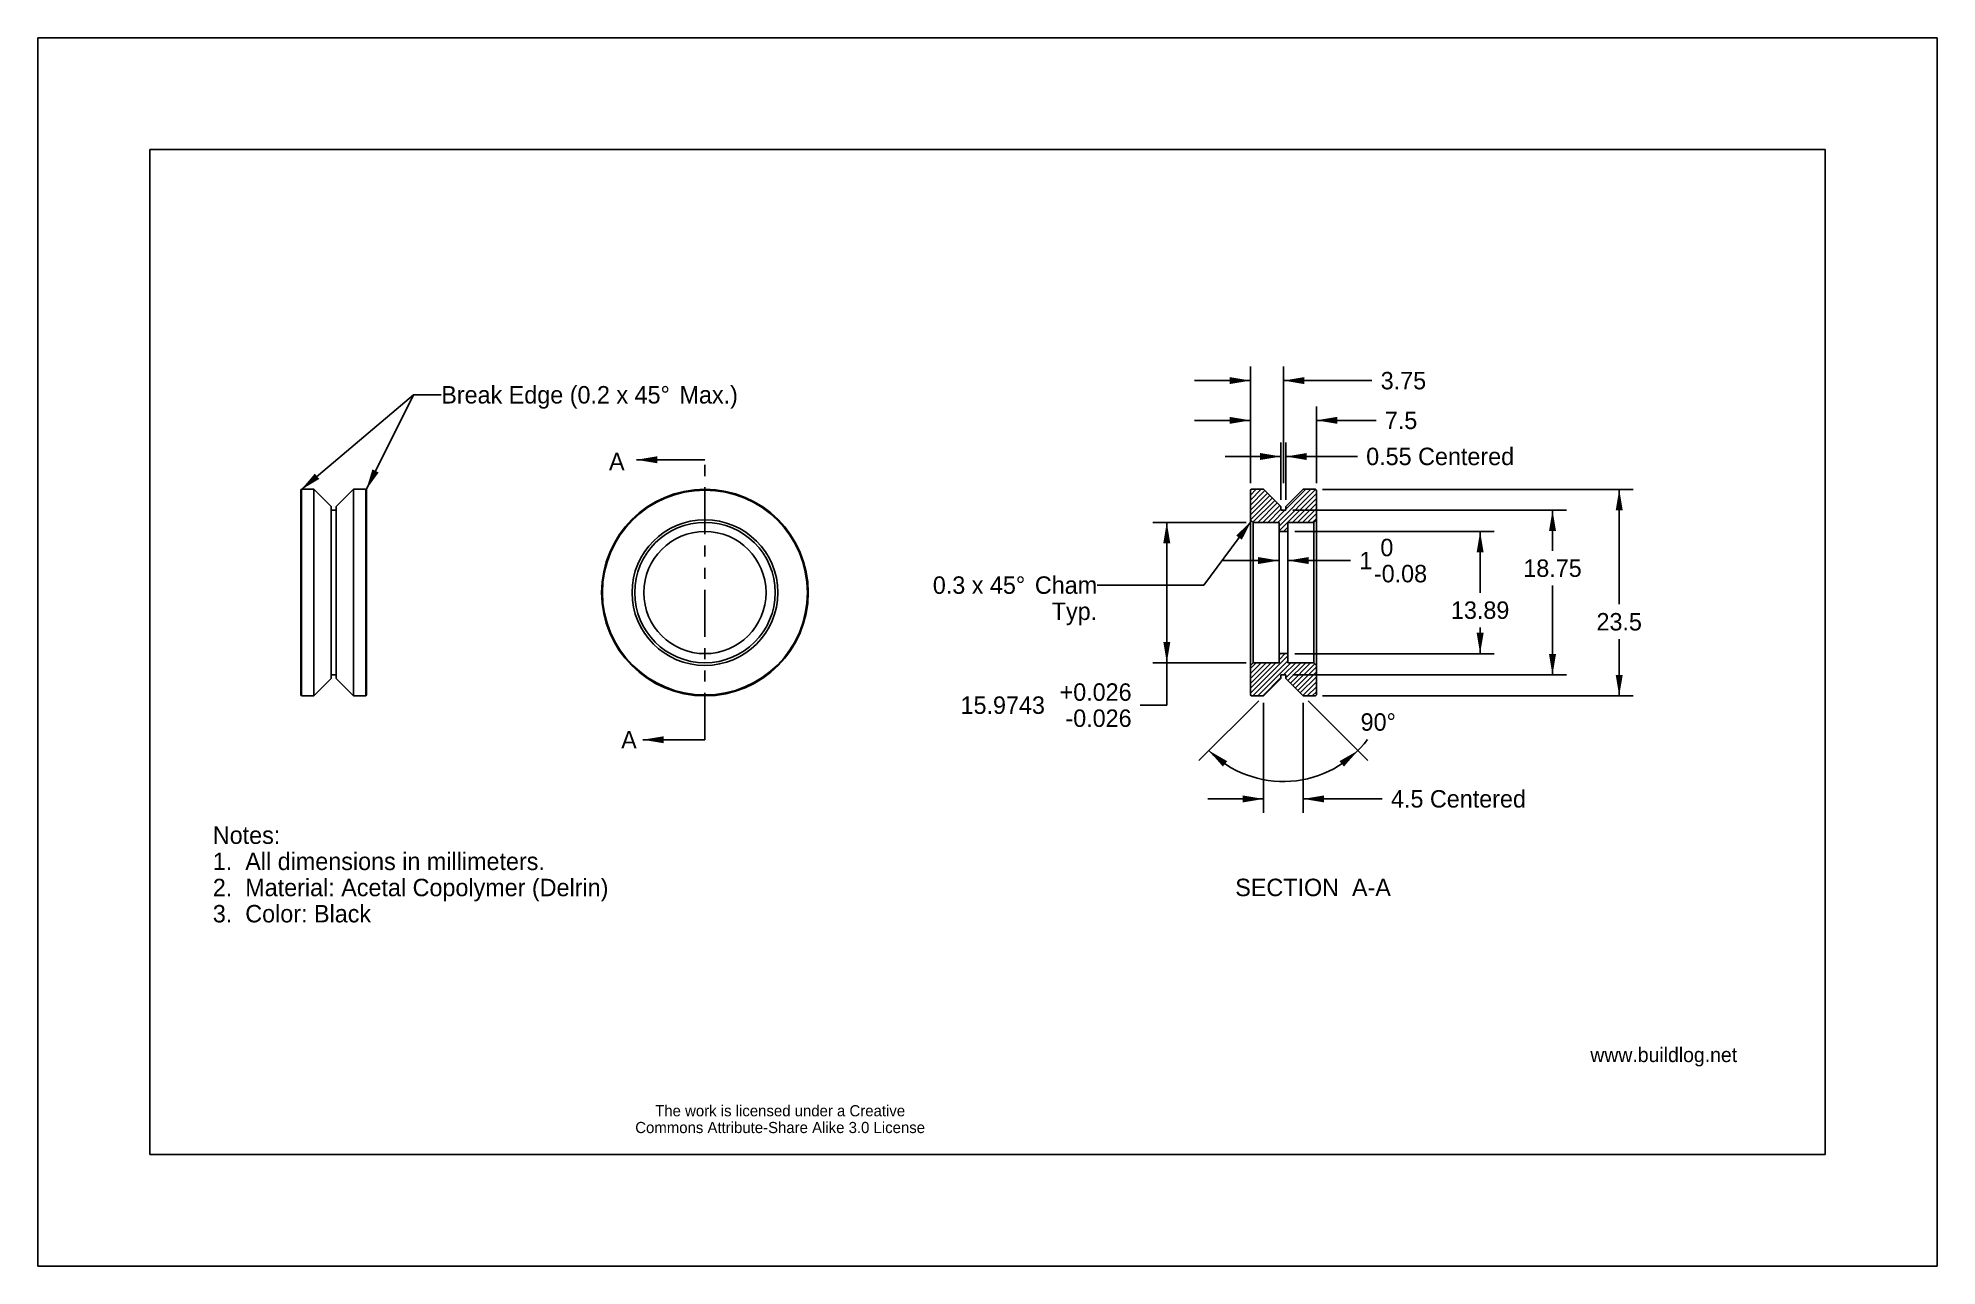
# Model space of a CAD drawing. Header units: inches. Extents: x 0 to 17, y 0 to 11.
import ezdxf
from ezdxf.enums import TextEntityAlignment as Align

# ---------------------------------------------------------------- set-up
doc = ezdxf.new("R2010")
doc.units = ezdxf.units.IN
doc.header["$LTSCALE"] = 0.935
doc.header["$MEASUREMENT"] = 0
doc.linetypes.add('PHANTOM', pattern=[0.8, 0.45, -0.05, 0.1, -0.05, 0.1, -0.05])
doc.layers.get('0').update_dxf_attribs({"linetype": 'CONTINUOUS'})
doc.layers.add('BALLOONS', color=7, linetype='CONTINUOUS')
doc.layers.add('DEFAULT_3', color=7, linetype='PHANTOM')
doc.styles.get("Standard").update_dxf_attribs({"font": 'veramono.ttf'})
doc.styles.add('TEXTSTYLE_2', font='veramono.ttf')
doc.dimstyles.new('DIMSTYLE_1', dxfattribs={"dimtxt": 0.15625, "dimasz": 0.1875, "dimexe": 0.18, "dimexo": 0.0625, "dimgap": 0.09, "dimtad": 0, "dimtih": 1, "dimtoh": 1, "dimdec": 3, "dimlfac": 0.5, "dimzin": 4, "dimdsep": 46, "dimtxsty": 'STANDARD', "dimblk": '_FILLED', "dimblk1": '_FILLED', "dimblk2": '_FILLED', "dimcen": 0.09, "dimadec": 0, "dimazin": 0, "dimtol": 1, "dimtm": 0.08, "dimtfac": 1, "dimtdec": 3, "dimtofl": 0, "dimtmove": 0, "dimatfit": 3, "dimldrblk": '_FILLED', "dimfxl": 1, "dimtolj": 1, "dimtzin": 4, "dimarcsym": 0})
doc.dimstyles.new('DIMSTYLE_2', dxfattribs={"dimtxt": 0.15625, "dimasz": 0.1875, "dimexe": 0.18, "dimexo": 0.0625, "dimgap": 0.09, "dimtad": 0, "dimtih": 1, "dimtoh": 1, "dimdec": 4, "dimlfac": 0.5, "dimzin": 4, "dimdsep": 46, "dimtxsty": 'STANDARD', "dimblk": '_FILLED', "dimblk1": '_FILLED', "dimblk2": '_FILLED', "dimcen": 0.09, "dimadec": 0, "dimazin": 0, "dimtol": 1, "dimtp": 0.026, "dimtm": 0.026, "dimtfac": 1, "dimtdec": 4, "dimtofl": 0, "dimtmove": 0, "dimatfit": 3, "dimldrblk": '_FILLED', "dimfxl": 1, "dimtolj": 1, "dimtzin": 4, "dimarcsym": 0})
doc.dimstyles.new('DIMSTYLE_3', dxfattribs={"dimtxt": 0.15625, "dimasz": 0.1875, "dimexe": 0.18, "dimexo": 0.0625, "dimgap": 0.09, "dimtad": 0, "dimtih": 1, "dimtoh": 1, "dimlfac": 0.5, "dimzin": 4, "dimdsep": 46, "dimtxsty": 'STANDARD', "dimblk": '_FILLED', "dimblk1": '_FILLED', "dimblk2": '_FILLED', "dimcen": 0.09, "dimadec": 0, "dimazin": 0, "dimtp": 0.001, "dimtm": 0.001, "dimtfac": 1, "dimtofl": 0, "dimtmove": 0, "dimatfit": 3, "dimldrblk": '_FILLED', "dimfxl": 1, "dimtolj": 1, "dimtzin": 4, "dimarcsym": 0})
doc.dimstyles.new('DIMSTYLE_4', dxfattribs={"dimtxt": 0.15625, "dimasz": 0.1875, "dimexe": 0.18, "dimexo": 0.0625, "dimgap": 0.09, "dimtad": 0, "dimtih": 1, "dimtoh": 1, "dimdec": 3, "dimlfac": 0.5, "dimzin": 4, "dimdsep": 46, "dimtxsty": 'STANDARD', "dimblk": '_FILLED', "dimblk1": '_FILLED', "dimblk2": '_FILLED', "dimcen": 0.09, "dimadec": 0, "dimazin": 0, "dimtp": 0.001, "dimtm": 0.001, "dimtfac": 1, "dimtdec": 3, "dimtofl": 0, "dimtmove": 0, "dimatfit": 3, "dimldrblk": '_FILLED', "dimfxl": 1, "dimtolj": 1, "dimtzin": 4, "dimarcsym": 0})
doc.dimstyles.new('DIMSTYLE_5', dxfattribs={"dimtxt": 0.15625, "dimasz": 0.1875, "dimexe": 0.18, "dimexo": 0.0625, "dimgap": 0.09, "dimtad": 0, "dimtih": 1, "dimtoh": 1, "dimdec": 4, "dimlfac": 0.5, "dimzin": 4, "dimdsep": 46, "dimtxsty": 'STANDARD', "dimblk": '_FILLED', "dimblk1": '_FILLED', "dimblk2": '_FILLED', "dimcen": 0.09, "dimadec": 0, "dimazin": 0, "dimtp": 0.001, "dimtm": 0.001, "dimtfac": 1, "dimtdec": 4, "dimtofl": 0, "dimtmove": 0, "dimatfit": 3, "dimldrblk": '_FILLED', "dimfxl": 1, "dimtolj": 1, "dimtzin": 4, "dimarcsym": 0})
doc.dimstyles.new('DIMSTYLE_6', dxfattribs={"dimtxt": 0.15625, "dimasz": 0.1875, "dimexe": 0.18, "dimexo": 0.0625, "dimgap": 0.09, "dimtad": 0, "dimtih": 1, "dimtoh": 1, "dimdec": 1, "dimlfac": 0.5, "dimzin": 4, "dimdsep": 46, "dimtxsty": 'STANDARD', "dimblk": '_FILLED', "dimblk1": '_FILLED', "dimblk2": '_FILLED', "dimcen": 0.09, "dimadec": 0, "dimazin": 0, "dimtp": 0.5, "dimtm": 0.5, "dimtfac": 1, "dimtdec": 1, "dimtofl": 0, "dimtmove": 0, "dimatfit": 3, "dimldrblk": '_FILLED', "dimfxl": 1, "dimtolj": 1, "dimtzin": 4, "dimarcsym": 0})
doc.dimstyles.get("Standard").update_dxf_attribs({"dimtxt": 0.15625, "dimasz": 0.1875, "dimexe": 0.18, "dimexo": 0.0625, "dimgap": 0.09, "dimtad": 0, "dimtih": 1, "dimtoh": 1, "dimdec": 3, "dimzin": 4, "dimdsep": 46, "dimtxsty": 'STANDARD', "dimblk": '_FILLED', "dimblk1": '_FILLED', "dimblk2": '_FILLED', "dimcen": 0.09, "dimadec": 0, "dimazin": 0, "dimtol": 1, "dimtp": 0.001, "dimtm": 0.001, "dimtfac": 1, "dimtdec": 3, "dimtofl": 0, "dimtmove": 0, "dimatfit": 3, "dimldrblk": '_FILLED', "dimfxl": 1, "dimtolj": 1, "dimtzin": 4, "dimarcsym": 0})

# ---------------------------------------------------------------- blocks, each defined once
blk = doc.blocks.new('_FILLED')
at = {"color": 0, "linetype": 'BYBLOCK'}
blk.add_solid([(0, 0), (-1, 0.167), (-1, -0.167)], dxfattribs=at)
blk = doc.blocks.new('*D0')
at = {"color": 2, "linetype": 'CONTINUOUS'}
for p, q in [((11.11, 6.517), (11.11, 6.194)), ((11.188, 6.517), (11.188, 6.194)), ((11.11, 6.319), (10.61, 6.319)), ((11.188, 6.319), (11.751, 6.319))]:
    blk.add_line(p, q, dxfattribs=at)
at = {"color": 2, "linetype": 'CONTINUOUS', "xscale": 0.1875, "yscale": 0.1875, "zscale": 0.1875}
blk.add_blockref('_FILLED', (11.11, 6.319), dxfattribs=at)
at = {"color": 2, "linetype": 'CONTINUOUS', "xscale": 0.1875, "yscale": 0.1875, "zscale": 0.1875, "rotation": 180}
blk.add_blockref('_FILLED', (11.188, 6.319), dxfattribs=at)
at = {"color": 2, "linetype": 'CONTINUOUS'}
for s, height, p in [(' 0', 0.1562, (11.959, 6.358)), ('1', 0.156, (11.829, 6.241)), ('-0.08', 0.1562, (11.959, 6.124))]:
    blk.add_text(s, height=height, dxfattribs=at).set_placement(p)
blk = doc.blocks.new('*D1')
at = {"color": 2, "linetype": 'CONTINUOUS'}
for p, q in [((10.815, 6.661), (9.98, 6.661)), ((10.105, 6.661), (10.105, 6.032)), ((10.105, 5.403), (10.105, 6.032)), ((10.105, 6.032), (10.105, 5.024)), ((10.815, 5.403), (9.98, 5.403)), ((10.105, 5.024), (9.868, 5.024))]:
    blk.add_line(p, q, dxfattribs=at)
at = {"color": 2, "linetype": 'CONTINUOUS', "xscale": 0.1875, "yscale": 0.1875, "zscale": 0.1875}
for p, rotation in [((10.105, 6.661), 90), ((10.105, 5.403), 270)]:
    blk.add_blockref('_FILLED', p, dxfattribs=dict(at, rotation=rotation))
at = {"color": 2, "linetype": 'CONTINUOUS'}
for s, p in [('15.9743', (9.014, 4.946)), ('+0.026', (9.79, 5.063)), ('-0.026', (9.79, 4.829))]:
    blk.add_text(s, height=0.1562, dxfattribs=at).set_placement(p, align=Align.RIGHT)
blk = doc.blocks.new('*D2')
at = {"color": 2, "linetype": 'CONTINUOUS'}
for p, q in [((11.251, 6.579), (13.035, 6.579)), ((12.91, 6.579), (12.91, 6.031)), ((12.91, 5.485), (12.91, 5.719)), ((11.251, 5.485), (13.035, 5.485))]:
    blk.add_line(p, q, dxfattribs=at)
at = {"color": 2, "linetype": 'CONTINUOUS', "xscale": 0.1875, "yscale": 0.1875, "zscale": 0.1875}
for p, rotation in [((12.91, 6.579), 90), ((12.91, 5.485), 270)]:
    blk.add_blockref('_FILLED', p, dxfattribs=dict(at, rotation=rotation))
at = {"color": 2, "linetype": 'CONTINUOUS', "insert": (12.91, 5.953), "char_height": 0.1562, "width": 0.64675, "attachment_point": 2, "line_spacing_factor": 0.9}
blk.add_mtext('13.89', dxfattribs=at)
blk = doc.blocks.new('*D3')
at = {"color": 2, "linetype": 'CONTINUOUS'}
for p, q in [((11.499, 6.957), (14.28, 6.957)), ((14.155, 6.957), (14.155, 5.927)), ((14.155, 5.107), (14.155, 5.614)), ((11.499, 5.107), (14.28, 5.107))]:
    blk.add_line(p, q, dxfattribs=at)
at = {"color": 2, "linetype": 'CONTINUOUS', "xscale": 0.1875, "yscale": 0.1875, "zscale": 0.1875}
for p, rotation in [((14.155, 6.957), 90), ((14.155, 5.107), 270)]:
    blk.add_blockref('_FILLED', p, dxfattribs=dict(at, rotation=rotation))
at = {"color": 2, "linetype": 'CONTINUOUS', "insert": (14.155, 5.849), "char_height": 0.1562, "width": 0.5174, "attachment_point": 2, "line_spacing_factor": 0.9}
blk.add_mtext('23.5', dxfattribs=at)
blk = doc.blocks.new('*D4')
at = {"color": 2, "linetype": 'CONTINUOUS'}
for p, q in [((11.127, 6.864), (11.127, 7.376)), ((11.171, 6.864), (11.171, 7.376)), ((11.127, 7.251), (10.627, 7.251)), ((11.171, 7.251), (11.812, 7.251))]:
    blk.add_line(p, q, dxfattribs=at)
at = {"color": 2, "linetype": 'CONTINUOUS', "xscale": 0.1875, "yscale": 0.1875, "zscale": 0.1875}
blk.add_blockref('_FILLED', (11.127, 7.251), dxfattribs=at)
at = {"color": 2, "linetype": 'CONTINUOUS', "xscale": 0.1875, "yscale": 0.1875, "zscale": 0.1875, "rotation": 180}
blk.add_blockref('_FILLED', (11.171, 7.251), dxfattribs=at)
at = {"color": 2, "linetype": 'CONTINUOUS', "insert": (11.89, 7.33), "char_height": 0.15625, "width": 1.68155, "attachment_point": 1, "line_spacing_factor": 0.9}
blk.add_mtext('0.55 Centered', dxfattribs=at)
blk = doc.blocks.new('*D5')
at = {"color": 2, "linetype": 'CONTINUOUS'}
for p, q in [((10.854, 7.012), (10.854, 7.7)), ((11.444, 7.012), (11.444, 7.7)), ((10.854, 7.575), (10.354, 7.575)), ((11.444, 7.575), (11.979, 7.575))]:
    blk.add_line(p, q, dxfattribs=at)
at = {"color": 2, "linetype": 'CONTINUOUS', "xscale": 0.1875, "yscale": 0.1875, "zscale": 0.1875}
blk.add_blockref('_FILLED', (10.854, 7.575), dxfattribs=at)
at = {"color": 2, "linetype": 'CONTINUOUS', "xscale": 0.1875, "yscale": 0.1875, "zscale": 0.1875, "rotation": 180}
blk.add_blockref('_FILLED', (11.444, 7.575), dxfattribs=at)
at = {"color": 2, "linetype": 'CONTINUOUS', "insert": (12.057, 7.653), "char_height": 0.1562, "width": 0.38805, "attachment_point": 1, "line_spacing_factor": 0.9}
blk.add_mtext('7.5', dxfattribs=at)
blk = doc.blocks.new('*D6')
at = {"color": 2, "linetype": 'CONTINUOUS'}
for p, q in [((10.854, 7.012), (10.854, 8.056)), ((11.149, 7.012), (11.149, 8.056)), ((10.854, 7.931), (10.354, 7.931)), ((11.149, 7.931), (11.942, 7.931))]:
    blk.add_line(p, q, dxfattribs=at)
at = {"color": 2, "linetype": 'CONTINUOUS', "xscale": 0.1875, "yscale": 0.1875, "zscale": 0.1875}
blk.add_blockref('_FILLED', (10.854, 7.931), dxfattribs=at)
at = {"color": 2, "linetype": 'CONTINUOUS', "xscale": 0.1875, "yscale": 0.1875, "zscale": 0.1875, "rotation": 180}
blk.add_blockref('_FILLED', (11.149, 7.931), dxfattribs=at)
at = {"color": 2, "linetype": 'CONTINUOUS', "insert": (12.02, 8.009), "char_height": 0.1562, "width": 0.5174, "attachment_point": 1, "line_spacing_factor": 0.9}
blk.add_mtext('3.75', dxfattribs=at)
blk = doc.blocks.new('*D7')
at = {"color": 2, "linetype": 'CONTINUOUS'}
for p, q in [((10.928, 5.063), (10.393, 4.528)), ((11.37, 5.063), (11.905, 4.528))]:
    blk.add_line(p, q, dxfattribs=at)
blk.add_arc((11.149, 5.284), 0.944, 225, 323.005, dxfattribs=at)
for points in [[(10.646, 4.522), (10.482, 4.617), (10.607, 4.474)], [(11.691, 4.474), (11.816, 4.617), (11.651, 4.522)]]:
    blk.add_solid(points, dxfattribs=at)
at = {"color": 2, "linetype": 'CONTINUOUS', "insert": (11.998, 4.951), "char_height": 0.15625, "width": 0.36287, "attachment_point": 2, "line_spacing_factor": 0.9}
blk.add_mtext('90\\Fgdt;{\\Fgdt;~}', dxfattribs=at)
blk = doc.blocks.new('*D8')
at = {"color": 2, "linetype": 'CONTINUOUS'}
for p, q in [((10.972, 5.044), (10.972, 4.059)), ((11.326, 5.044), (11.326, 4.059)), ((10.972, 4.184), (10.472, 4.184)), ((11.326, 4.184), (12.034, 4.184))]:
    blk.add_line(p, q, dxfattribs=at)
at = {"color": 2, "linetype": 'CONTINUOUS', "xscale": 0.1875, "yscale": 0.1875, "zscale": 0.1875}
blk.add_blockref('_FILLED', (10.972, 4.184), dxfattribs=at)
at = {"color": 2, "linetype": 'CONTINUOUS', "xscale": 0.1875, "yscale": 0.1875, "zscale": 0.1875, "rotation": 180}
blk.add_blockref('_FILLED', (11.326, 4.184), dxfattribs=at)
at = {"color": 2, "linetype": 'CONTINUOUS', "insert": (12.112, 4.263), "char_height": 0.15625, "width": 1.5522, "attachment_point": 1, "line_spacing_factor": 0.9}
blk.add_mtext('4.5 Centered', dxfattribs=at)
blk = doc.blocks.new('*D9')
at = {"color": 2, "linetype": 'CONTINUOUS'}
for p, q in [((11.233, 6.77), (13.683, 6.77)), ((13.558, 6.77), (13.558, 6.407)), ((13.558, 5.294), (13.558, 6.095)), ((11.233, 5.294), (13.683, 5.294))]:
    blk.add_line(p, q, dxfattribs=at)
at = {"color": 2, "linetype": 'CONTINUOUS', "xscale": 0.1875, "yscale": 0.1875, "zscale": 0.1875}
for p, rotation in [((13.558, 6.77), 90), ((13.558, 5.294), 270)]:
    blk.add_blockref('_FILLED', p, dxfattribs=dict(at, rotation=rotation))
at = {"color": 2, "linetype": 'CONTINUOUS', "insert": (13.558, 6.329), "char_height": 0.1562, "width": 0.64675, "attachment_point": 2, "line_spacing_factor": 0.9}
blk.add_mtext('18.75', dxfattribs=at)

msp = doc.modelspace()

# ---------------------------------------------------------------- hatches: boundary and pattern name
at = {"linetype": 'CONTINUOUS'}
h = msp.add_hatch(dxfattribs=at)
h.set_pattern_fill('A', color=2, scale=0.031372, angle=45, style=0, pattern_type=0)
h.set_pattern_definition([(45, (0, 0), (-0.022183525, 0.022183525), [])])
edge = h.paths.add_edge_path()
edge.add_line((11.44415, 5.11486), (11.44415, 5.37965))
edge.add_line((11.44415, 5.11486), (11.43628, 5.10698))
edge.add_line((11.32604, 5.10698), (11.43628, 5.10698))
edge.add_line((11.17053, 5.26249), (11.32604, 5.10698))
edge.add_line((11.17053, 5.26249), (11.17053, 5.29399))
edge.add_line((11.12722, 5.29399), (11.17053, 5.29399))
edge.add_line((11.12722, 5.26249), (11.12722, 5.29399))
edge.add_line((10.97171, 5.10698), (11.12722, 5.26249))
edge.add_line((10.86147, 5.10698), (10.97171, 5.10698))
edge.add_line((10.8536, 5.11486), (10.86147, 5.10698))
edge.add_line((10.8536, 5.11486), (10.8536, 5.37965))
edge.add_line((10.87722, 5.40327), (10.8536, 5.37965))
edge.add_line((11.10951, 5.40327), (10.87722, 5.40327))
edge.add_line((11.10951, 5.40327), (11.10951, 5.48516))
edge.add_line((11.18825, 5.48516), (11.10951, 5.48516))
edge.add_line((11.18825, 5.40327), (11.18825, 5.48516))
edge.add_line((11.42053, 5.40327), (11.18825, 5.40327))
edge.add_line((11.42053, 5.40327), (11.44415, 5.37965))
edge = h.paths.add_edge_path()
edge.add_line((11.44415, 6.68471), (11.44415, 6.9495))
edge.add_line((11.42053, 6.66109), (11.44415, 6.68471))
edge.add_line((11.42053, 6.66109), (11.18825, 6.66109))
edge.add_line((11.18825, 6.5792), (11.18825, 6.66109))
edge.add_line((11.18825, 6.5792), (11.10951, 6.5792))
edge.add_line((11.10951, 6.5792), (11.10951, 6.66109))
edge.add_line((11.10951, 6.66109), (10.87722, 6.66109))
edge.add_line((10.87722, 6.66109), (10.8536, 6.68471))
edge.add_line((10.8536, 6.68471), (10.8536, 6.9495))
edge.add_line((10.8536, 6.9495), (10.86147, 6.95738))
edge.add_line((10.86147, 6.95738), (10.97171, 6.95738))
edge.add_line((10.97171, 6.95738), (11.12722, 6.80186))
edge.add_line((11.12722, 6.77037), (11.12722, 6.80186))
edge.add_line((11.12722, 6.77037), (11.17053, 6.77037))
edge.add_line((11.17053, 6.77037), (11.17053, 6.80186))
edge.add_line((11.17053, 6.80186), (11.32604, 6.95738))
edge.add_line((11.32604, 6.95738), (11.43628, 6.95738))
edge.add_line((11.44415, 6.9495), (11.43628, 6.95738))

# ---------------------------------------------------------------- linework, layer by layer
at = {"color": 7, "linetype": 'CONTINUOUS'}
for p, q in [((0, 0), (0, 11)), ((0, 11), (17, 11)), ((17, 0), (17, 11)), ((1, 1), (1, 10)), ((1, 10), (16, 10)), ((16, 1), (16, 10)), ((2.35171, 6.9495), (2.35958, 6.95738)), ((2.35171, 6.9495), (2.35171, 5.11486)), ((2.35958, 6.95738), (2.35958, 5.10698)), ((2.46982, 6.95738), (2.35958, 6.95738)), ((2.46982, 6.95738), (2.46982, 5.10698)), ((2.46982, 6.95738), (2.62533, 6.80186)), ((2.62533, 5.26249), (2.62533, 6.80186)), ((2.82415, 6.95738), (2.66864, 6.80186)), ((2.66864, 5.26249), (2.66864, 6.80186)), ((2.82415, 6.95738), (2.82415, 5.10698)), ((2.93439, 6.95738), (2.82415, 6.95738)), ((2.93439, 6.95738), (2.93439, 5.10698)), ((2.94226, 6.9495), (2.93439, 6.95738)), ((2.94226, 6.9495), (2.94226, 5.11486)), ((10.8536, 6.9495), (10.86147, 6.95738)), ((10.8536, 6.9495), (10.86147, 6.95738)), ((10.8536, 6.68471), (10.8536, 6.9495)), ((10.8536, 5.11486), (10.8536, 6.9495)), ((10.86147, 6.95738), (10.97171, 6.95738)), ((10.86147, 6.95738), (10.97171, 6.95738)), ((10.97171, 6.95738), (11.12722, 6.80186)), ((10.97171, 6.95738), (11.12722, 6.80186)), ((11.12722, 6.77037), (11.12722, 6.80186)), ((11.12722, 6.77037), (11.12722, 6.80186)), ((11.17053, 6.80186), (11.32604, 6.95738)), ((11.17053, 6.80186), (11.32604, 6.95738)), ((11.17053, 6.77037), (11.17053, 6.80186)), ((11.17053, 6.77037), (11.17053, 6.80186)), ((11.32604, 6.95738), (11.43628, 6.95738)), ((11.32604, 6.95738), (11.43628, 6.95738)), ((11.44415, 6.9495), (11.43628, 6.95738)), ((11.44415, 6.9495), (11.43628, 6.95738)), ((11.44415, 6.68471), (11.44415, 6.9495)), ((11.44415, 5.11486), (11.44415, 6.9495)), ((2.66864, 6.77037), (2.62533, 6.77037)), ((10.87722, 6.66109), (10.8536, 6.68471)), ((10.87722, 6.66109), (10.8536, 6.68471)), ((11.10951, 6.66109), (10.87722, 6.66109)), ((10.87722, 5.40327), (10.87722, 6.66109)), ((11.10951, 6.66109), (10.87722, 6.66109)), ((11.10951, 6.5792), (11.10951, 6.66109)), ((11.10951, 5.40327), (11.10951, 6.66109)), ((11.12722, 6.77037), (11.17053, 6.77037)), ((11.12722, 6.77037), (11.17053, 6.77037)), ((11.42053, 6.66109), (11.18825, 6.66109)), ((11.18825, 6.5792), (11.18825, 6.66109)), ((11.18825, 5.40327), (11.18825, 6.66109)), ((11.42053, 6.66109), (11.18825, 6.66109)), ((11.42053, 6.66109), (11.44415, 6.68471)), ((11.42053, 6.66109), (11.44415, 6.68471)), ((11.42053, 6.66109), (11.42053, 5.40327)), ((11.18825, 6.5792), (11.10951, 6.5792)), ((11.18825, 6.5792), (11.10951, 6.5792)), ((11.10951, 5.40327), (11.10951, 5.48516)), ((11.18825, 5.48516), (11.10951, 5.48516)), ((11.18825, 5.48516), (11.10951, 5.48516)), ((11.18825, 5.40327), (11.18825, 5.48516)), ((2.66864, 5.29399), (2.62533, 5.29399)), ((10.87722, 5.40327), (10.8536, 5.37965)), ((10.87722, 5.40327), (10.8536, 5.37965)), ((10.8536, 5.11486), (10.8536, 5.37965)), ((11.10951, 5.40327), (10.87722, 5.40327)), ((11.10951, 5.40327), (10.87722, 5.40327)), ((11.12722, 5.29399), (11.17053, 5.29399)), ((11.12722, 5.26249), (11.12722, 5.29399)), ((11.12722, 5.29399), (11.17053, 5.29399)), ((11.12722, 5.26249), (11.12722, 5.29399)), ((11.17053, 5.26249), (11.17053, 5.29399)), ((11.17053, 5.26249), (11.17053, 5.29399)), ((11.42053, 5.40327), (11.18825, 5.40327)), ((11.42053, 5.40327), (11.18825, 5.40327)), ((11.42053, 5.40327), (11.44415, 5.37965)), ((11.42053, 5.40327), (11.44415, 5.37965)), ((11.44415, 5.11486), (11.44415, 5.37965)), ((2.35171, 5.11486), (2.35958, 5.10698)), ((2.46982, 5.10698), (2.35958, 5.10698)), ((2.62533, 5.26249), (2.46982, 5.10698)), ((2.66864, 5.26249), (2.82415, 5.10698)), ((2.93439, 5.10698), (2.82415, 5.10698)), ((2.94226, 5.11486), (2.93439, 5.10698)), ((10.8536, 5.11486), (10.86147, 5.10698)), ((10.8536, 5.11486), (10.86147, 5.10698)), ((10.86147, 5.10698), (10.97171, 5.10698)), ((10.86147, 5.10698), (10.97171, 5.10698)), ((10.97171, 5.10698), (11.12722, 5.26249)), ((10.97171, 5.10698), (11.12722, 5.26249)), ((11.17053, 5.26249), (11.32604, 5.10698)), ((11.17053, 5.26249), (11.32604, 5.10698)), ((11.32604, 5.10698), (11.43628, 5.10698)), ((11.32604, 5.10698), (11.43628, 5.10698)), ((11.44415, 5.11486), (11.43628, 5.10698)), ((11.44415, 5.11486), (11.43628, 5.10698)), ((1, 1), (16, 1)), ((0, 0), (17, 0))]:
    msp.add_line(p, q, dxfattribs=at)
for radius in [0.9252, 0.91732, 0.65253, 0.62891, 0.54702]:
    msp.add_circle((5.97044, 6.03218), radius, dxfattribs=at)
at = {"layer": 'DEFAULT_3', "color": 7, "linetype": 'PHANTOM'}
msp.add_line((5.97044, 4.71387), (5.97044, 7.22183), dxfattribs=at)

# ---------------------------------------------------------------- texts
at = {"color": 7, "linetype": 'CONTINUOUS', "char_height": 0.15625, "width": 0.1293498, "attachment_point": 1, "line_spacing_factor": 0.9}
for insert in [(5.11167, 7.28476), (5.22092, 4.79199)]:
    msp.add_mtext('A', dxfattribs=dict(at, insert=insert))
at = {"color": 2, "linetype": 'CONTINUOUS', "line_spacing_factor": 0.9, "style": 'TEXTSTYLE_2'}
for s, insert, char_height, width, attachment_point in [('www.buildlog.net', (13.8964, 1.95694), 0.13, 1.7219048, 1), ('The work is licensed under a Creative\\PCommons Attribute-Share Alike 3.0 License', (6.64375, 1.44097), 0.1, 3.3941392, 2)]:
    msp.add_mtext(s, dxfattribs=dict(at, insert=insert, char_height=char_height, width=width, attachment_point=attachment_point))
at = {"layer": 'BALLOONS', "color": 2, "linetype": 'CONTINUOUS', "char_height": 0.15625, "line_spacing_factor": 0.9}
for s, insert, width, attachment_point in [('Break Edge (0.2 x 45\\Fgdt;{\\Fgdt;~}\\Fveramono.ttf;{\\Ftxt.shx;\\W0.166667;\\H0.156250; } Max.)', (3.61023, 7.88204), 3.4933036, 1), ('0.3 x 45\\Fgdt;{\\Fgdt;~}\\Fveramono.ttf;{\\Ftxt.shx;\\W0.166667;\\H0.156250; } Cham\\PTyp.', (9.4814, 6.17736), 1.811756, 3), ('Notes:\\P1.  All dimensions in millimeters.  \\P2.  Material: Acetal Copolymer (Delrin)\\P3.  Color: Black', (1.56519, 3.93755), 5.0446429, 1), ('SECTION  A-A', (12.11106, 3.46946), 1.5521978, 3)]:
    msp.add_mtext(s, dxfattribs=dict(at, insert=insert, width=width, attachment_point=attachment_point))

# ---------------------------------------------------------------- dimensions: what is measured, and where the dimension line sits
at = {"color": 2, "linetype": 'CONTINUOUS'}
for base, p1, p2, angle, dimstyle, picture, middle in [((10.8536, 7.93135), (11.14888, 7.012), (10.8536, 7.012), 180, 'DIMSTYLE_4', '*D6', (12.27898, 7.93135)), ((14.15478, 5.10698), (11.49878, 6.95738), (11.49878, 5.10698), 270, 'DIMSTYLE_3', '*D3', (13.89608, 5.77039)), ((10.10526, 6.66109), (10.81472, 5.40327), (10.81472, 6.66109), 90, 'DIMSTYLE_2', '*D1', (8.10873, 5.02436)), ((13.55848, 5.29399), (11.23303, 6.77037), (11.23303, 5.29399), 270, 'DIMSTYLE_4', '*D9', (13.2351, 6.25092)), ((12.9099, 5.48516), (11.25075, 6.5792), (11.25075, 5.48516), 270, 'DIMSTYLE_3', '*D2', (12.58652, 5.87503))]:
    dim = msp.add_linear_dim(base=base, p1=p1, p2=p2, angle=angle, dimstyle=dimstyle, dxfattribs=at)
    dim.commit()
    dim.dimension.update_dxf_attribs({"geometry": picture, "text_midpoint": middle, "dimtype": 160})
for base, p1, p2, dimstyle, picture, middle in [((11.44415, 7.57486), (10.8536, 7.012), (11.44415, 7.012), 'DIMSTYLE_5', '*D5', (12.25107, 7.57486)), ((11.18825, 6.31899), (11.10951, 6.5167), (11.18825, 6.5167), 'DIMSTYLE_1', '*D0', (12.21753, 6.31899))]:
    dim = msp.add_linear_dim(base=base, p1=p1, p2=p2, dimstyle=dimstyle, dxfattribs=at)
    dim.commit()
    dim.dimension.update_dxf_attribs({"geometry": picture, "text_midpoint": middle, "dimtype": 160})
for base, p1, p2, picture, middle in [((11.17053, 7.25143), (11.12722, 6.86436), (11.17053, 6.86436), '*D4', (12.73108, 7.25143)), ((11.32604, 4.18444), (10.97171, 5.04448), (11.32604, 5.04448), '*D8', (12.88819, 4.18444))]:
    dim = msp.add_linear_dim(base=base, p1=p1, p2=p2, text='<> Centered', dimstyle='DIMSTYLE_4', dxfattribs=at)
    dim.commit()
    dim.dimension.update_dxf_attribs({"geometry": picture, "text_midpoint": middle, "dimtype": 160})
dim = msp.add_angular_dim_2l(base=(11.14888, 4.34047), line1=((10.39321, 4.52848), (10.92752, 5.06279)), line2=((11.37023, 5.06279), (11.90454, 4.52848)), dimstyle='DIMSTYLE_6', dxfattribs=at)
dim.commit()
dim.dimension.update_dxf_attribs({"geometry": '*D7', "text_midpoint": (11.90734, 4.87255), "dimtype": 162})

# ---------------------------------------------------------------- leaders
at = {"color": 7, "linetype": 'CONTINUOUS'}
for points in [[(5.35662, 7.22183), (5.97044, 7.22183)], [(5.41494, 4.71387), (5.97044, 4.71387)]]:
    msp.add_leader(points, dimstyle='STANDARD', override={"dimtad": 0}, dxfattribs=at)
at = {"layer": 'BALLOONS', "color": 2, "linetype": 'CONTINUOUS'}
for points in [[(2.35501, 6.9528), (3.36023, 7.80392), (3.61023, 7.80392)], [(2.93812, 6.95364), (3.36023, 7.80392), (3.61023, 7.80392)], [(10.86352, 6.67479), (10.43611, 6.09923), (9.4814, 6.09923)]]:
    msp.add_leader(points, dimstyle='STANDARD', override={"dimtad": 0}, dxfattribs=at)

doc.saveas('drawing.dxf')
